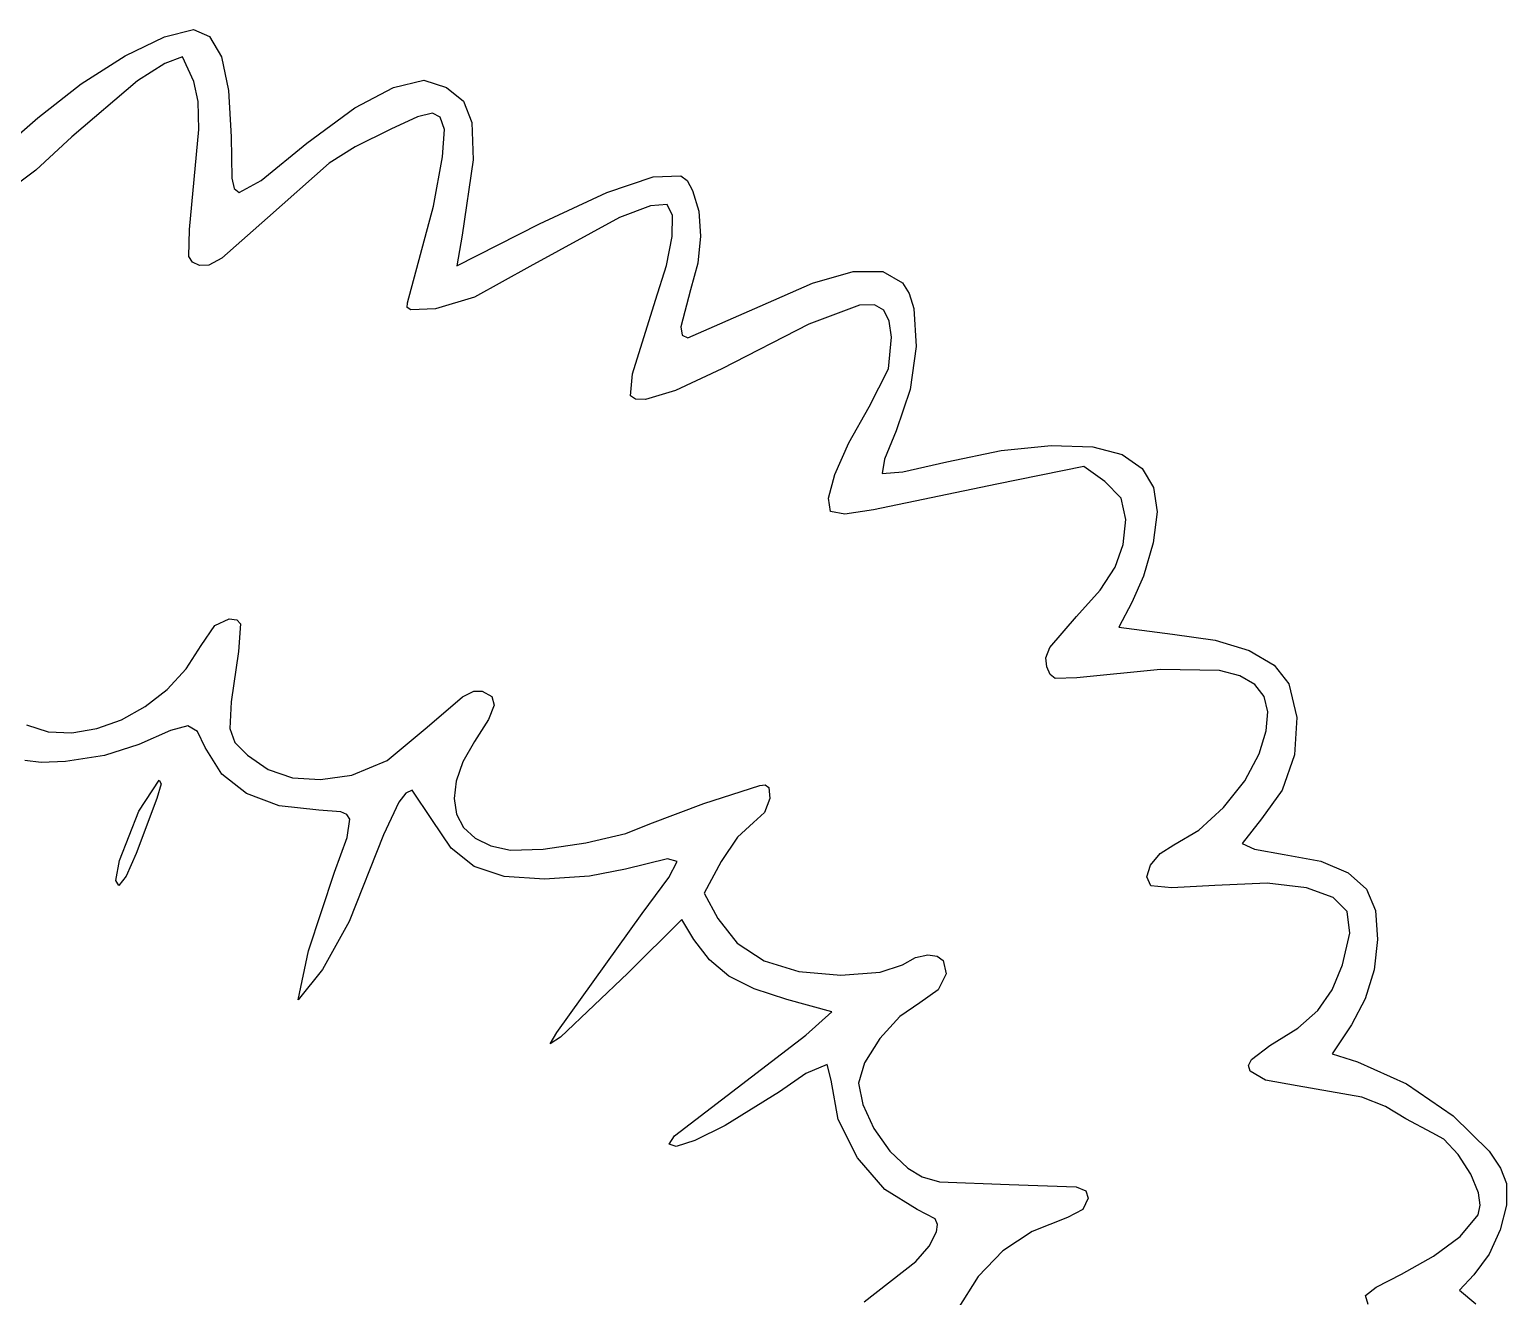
# Model space of a CAD drawing. Extents: x 2 to 201, y 47 to 241.
# Drawn here: x 134.3 to 195.1, y 186 to 238.2 of the extents above; entities that cross this region are included whole.
import ezdxf

# ---------------------------------------------------------------- set-up
doc = ezdxf.new("R2010")
doc.units = 0

msp = doc.modelspace()

# ---------------------------------------------------------------- linework, layer by layer
at = {"layer": 'Layer 1'}
for p, q in [((138.227609, 237.137679), (139.84878, 237.929587)), ((139.84878, 237.929587), (141.038464, 238.223171)), ((141.038464, 238.223171), (141.706197, 237.93911)), ((141.706197, 237.93911), (142.192097, 237.097577)), ((136.410084, 235.980707), (138.227609, 237.137679)), ((139.860023, 236.826956), (138.740689, 236.107069)), ((140.595432, 237.094282), (139.860023, 236.826956)), ((141.060195, 236.081361), (140.595432, 237.094282)), ((142.192097, 237.097577), (142.490535, 235.714549)), ((138.740689, 236.107069), (136.032886, 233.802168)), ((141.228932, 235.262009), (141.060195, 236.081361)), ((149.274273, 235.836878), (150.533633, 236.139461)), ((150.533633, 236.139461), (151.463302, 235.840225)), ((134.631343, 234.591936), (136.410084, 235.980707)), ((142.490535, 235.714549), (142.595879, 233.806001)), ((147.691532, 235.002595), (149.274273, 235.836878)), ((151.463302, 235.840225), (152.165365, 235.270973)), ((141.259173, 234.104497), (141.228932, 235.262009)), ((145.717314, 233.547048), (147.691532, 235.002595)), ((150.888327, 234.785507), (150.268292, 234.62169)), ((151.203683, 234.614544), (150.888327, 234.785507)), ((152.165365, 235.270973), (152.504673, 234.391056)), ((132.303009, 232.569323), (134.631343, 234.591936)), ((150.268292, 234.62169), (149.17383, 234.124387)), ((151.38411, 234.107502), (151.203683, 234.614544)), ((152.504673, 234.391056), (152.567461, 232.855606)), ((136.032886, 233.802168), (134.548072, 232.430332)), ((140.88121, 229.994449), (141.259173, 234.104497)), ((142.595879, 233.806001), (142.622867, 232.10375)), ((149.17383, 234.124387), (147.707132, 233.392774)), ((151.300555, 232.978369), (151.38411, 234.107502)), ((143.836523, 232.003066), (145.717314, 233.547048)), ((147.707132, 233.392774), (146.626447, 232.723417)), ((150.920412, 230.953819), (151.300555, 232.978369)), ((134.548072, 232.430332), (133.336302, 231.529478)), ((146.626447, 232.723417), (144.097161, 230.474328)), ((152.567461, 232.855606), (152.102394, 229.756504)), ((142.622867, 232.10375), (142.716247, 231.671001)), ((142.920728, 231.512369), (143.836523, 232.003066)), ((158.068191, 231.507236), (159.975293, 232.152625)), ((159.975293, 232.152625), (161.117242, 232.203146)), ((161.117242, 232.203146), (161.379826, 232.004316)), ((161.379826, 232.004316), (161.598071, 231.601306)), ((142.716247, 231.671001), (142.920728, 231.512369)), ((155.28682, 230.223989), (158.068191, 231.507236)), ((161.598071, 231.601306), (161.850385, 230.73826)), ((149.856977, 226.962916), (150.920412, 230.953819)), ((159.863222, 230.967688), (158.581253, 230.476678)), ((160.545749, 231.013821), (159.863222, 230.967688)), ((160.771876, 230.562231), (160.545749, 231.013821)), ((160.761003, 229.696553), (160.771876, 230.562231)), ((161.850385, 230.73826), (161.919226, 229.714298)), ((140.849746, 228.877067), (140.88121, 229.994449)), ((144.097161, 230.474328), (142.205436, 228.804375)), ((151.882853, 228.486504), (155.28682, 230.223989)), ((158.581253, 230.476678), (154.895717, 228.465264)), ((152.102394, 229.756504), (151.882853, 228.486504)), ((160.523758, 228.504902), (160.761003, 229.696553)), ((161.919226, 229.714298), (161.806224, 228.608196)), ((140.999657, 228.63884), (140.849746, 228.877067)), ((142.205436, 228.804375), (141.670909, 228.512995)), ((141.291335, 228.500088), (140.999657, 228.63884)), ((141.670909, 228.512995), (141.291335, 228.500088)), ((154.895717, 228.465264), (152.612574, 227.200368)), ((160.070769, 227.075393), (160.523758, 228.504902)), ((161.806224, 228.608196), (161.513009, 227.498727)), ((166.534858, 227.785072), (168.206191, 228.257317)), ((168.206191, 228.257317), (169.43076, 228.258903)), ((169.43076, 228.258903), (170.248013, 227.796288)), ((161.513009, 227.498727), (161.109851, 225.975509)), ((164.377311, 226.835713), (166.534858, 227.785072)), ((170.248013, 227.796288), (170.521946, 227.348929)), ((149.841156, 226.774893), (149.856977, 226.962916)), ((152.612574, 227.200368), (151.012311, 226.71521)), ((159.12682, 224.041504), (160.070769, 227.075393)), ((169.082289, 226.882674), (168.472232, 226.866143)), ((169.470611, 226.66381), (169.082289, 226.882674)), ((170.521946, 227.348929), (170.705059, 226.738212)), ((150.00005, 226.677021), (149.841156, 226.774893)), ((151.012311, 226.71521), (150.00005, 226.677021)), ((161.402378, 225.523171), (164.377311, 226.835713)), ((168.472232, 226.866143), (166.38297, 226.088923)), ((169.688182, 226.219042), (169.470611, 226.66381)), ((170.705059, 226.738212), (170.805158, 225.173528)), ((161.109851, 225.975509), (161.170026, 225.631062)), ((166.38297, 226.088923), (162.794947, 224.256208)), ((169.785987, 225.557865), (169.688182, 226.219042)), ((161.170026, 225.631062), (161.402378, 225.523171)), ((169.663157, 224.24494), (169.785987, 225.557865)), ((170.805158, 225.173528), (170.560976, 223.395886)), ((159.044598, 223.132657), (159.12682, 224.041504)), ((162.794947, 224.256208), (160.888801, 223.357125)), ((168.862612, 222.683143), (169.663157, 224.24494)), ((160.888801, 223.357125), (159.65785, 222.983171)), ((170.560976, 223.395886), (169.985179, 221.698939)), ((159.242632, 223.006155), (159.044598, 223.132657)), ((159.65785, 222.983171), (159.242632, 223.006155)), ((168.031037, 221.201211), (168.862612, 222.683143)), ((169.985179, 221.698939), (169.502643, 220.526648)), ((167.457989, 219.903487), (168.031037, 221.201211)), ((172.07289, 220.421685), (174.306306, 220.88182)), ((174.306306, 220.88182), (176.365952, 221.090071)), ((176.365952, 221.090071), (178.083455, 221.039413)), ((178.083455, 221.039413), (179.290441, 220.722822)), ((169.502643, 220.526648), (169.399201, 219.941809)), ((170.253276, 220.014089), (172.07289, 220.421685)), ((177.70613, 220.224059), (174.125125, 219.504858)), ((178.570125, 219.60884), (177.70613, 220.224059)), ((179.290441, 220.722822), (180.106937, 220.140807)), ((167.190899, 218.918828), (167.457989, 219.903487)), ((169.399201, 219.941809), (170.253276, 220.014089)), ((179.253731, 218.923686), (178.570125, 219.60884)), ((180.106937, 220.140807), (180.582539, 219.36806)), ((174.125125, 219.504858), (169.046565, 218.444984)), ((180.582539, 219.36806), (180.731772, 218.36326)), ((167.277201, 218.376096), (167.190899, 218.918828)), ((167.8672, 218.263304), (167.277201, 218.376096)), ((169.046565, 218.444984), (167.8672, 218.263304)), ((179.43412, 218.043438), (179.253731, 218.923686)), ((180.731772, 218.36326), (180.569162, 217.085088)), ((179.33547, 217.018213), (179.43412, 218.043438)), ((179.002673, 216.084411), (179.33547, 217.018213)), ((180.569162, 217.085088), (180.166854, 215.710149)), ((178.380465, 215.132944), (179.002673, 216.084411)), ((180.166854, 215.710149), (179.686991, 214.624305)), ((177.413579, 214.054721), (178.380465, 215.132944)), ((179.686991, 214.624305), (179.151898, 213.606298)), ((141.352239, 212.858672), (141.919195, 213.68584)), ((141.919195, 213.68584), (142.505455, 213.95206)), ((142.505455, 213.95206), (142.82534, 213.916787)), ((142.82534, 213.916787), (142.978855, 213.746286)), ((142.978855, 213.746286), (142.901413, 212.611504)), ((176.310231, 212.768536), (177.413579, 214.054721)), ((179.151898, 213.606298), (181.362234, 213.316772)), ((181.362234, 213.316772), (183.112353, 213.083306)), ((183.112353, 213.083306), (184.519225, 212.655345)), ((140.73672, 211.892705), (141.352239, 212.858672)), ((142.901413, 212.611504), (142.600127, 210.533718)), ((176.150103, 212.352912), (176.310231, 212.768536)), ((176.187154, 211.980978), (176.150103, 212.352912)), ((184.519225, 212.655345), (185.545007, 212.048981)), ((139.958859, 211.048784), (140.73672, 211.892705)), ((176.325946, 211.661077), (176.187154, 211.980978)), ((180.867527, 211.872472), (177.415808, 211.530404)), ((183.2926, 211.825908), (180.867527, 211.872472)), ((184.139871, 211.60846), (183.2926, 211.825908)), ((185.545007, 212.048981), (186.151856, 211.280307)), ((176.530812, 211.496281), (176.325946, 211.661077)), ((177.415808, 211.530404), (176.530812, 211.496281)), ((184.75064, 211.255582), (184.139871, 211.60846)), ((185.130165, 210.762785), (184.75064, 211.255582)), ((186.151856, 211.280307), (186.487349, 209.887555)), ((139.059343, 210.345429), (139.958859, 211.048784)), ((142.600127, 210.533718), (142.534112, 209.441063)), ((150.662835, 209.495641), (152.123582, 210.749276)), ((152.123582, 210.749276), (152.582916, 210.977099)), ((152.582916, 210.977099), (152.926934, 210.981838)), ((152.926934, 210.981838), (153.328311, 210.76293)), ((153.328311, 210.76293), (153.419045, 210.399955)), ((185.283702, 210.125581), (185.130165, 210.762785)), ((138.07886, 209.801159), (139.059343, 210.345429)), ((153.419045, 210.399955), (153.186459, 209.807499)), ((185.216508, 209.339481), (185.283702, 210.125581)), ((186.487349, 209.887555), (186.38301, 208.35416)), ((134.161019, 209.585354), (135.05849, 209.308073)), ((135.05849, 209.308073), (136.037745, 209.263961)), ((136.037745, 209.263961), (137.058098, 209.434496)), ((137.058098, 209.434496), (138.07886, 209.801159)), ((140.096003, 209.361075), (138.79412, 208.777431)), ((140.815749, 209.543546), (140.096003, 209.361075)), ((141.206692, 209.314138), (140.815749, 209.543546)), ((141.522165, 208.662146), (141.206692, 209.314138)), ((142.534112, 209.441063), (142.743469, 208.867319)), ((149.013588, 208.114455), (150.662835, 209.495641)), ((153.186459, 209.807499), (152.617873, 208.900147)), ((184.933841, 208.399995), (185.216508, 209.339481)), ((138.79412, 208.777431), (137.382522, 208.326914)), ((142.212276, 207.562771), (141.522165, 208.662146)), ((142.743469, 208.867319), (143.268302, 208.346269)), ((152.617873, 208.900147), (152.138605, 208.063207)), ((134.763992, 208.03284), (134.096524, 208.122365)), ((135.772085, 208.073758), (134.763992, 208.03284)), ((137.382522, 208.326914), (135.772085, 208.073758)), ((143.268302, 208.346269), (144.123526, 207.745178)), ((147.569171, 207.520427), (149.013588, 208.114455)), ((152.138605, 208.063207), (151.858965, 207.276291)), ((184.33606, 207.283782), (184.933841, 208.399995)), ((186.38301, 208.35416), (185.882282, 206.894997)), ((143.23259, 206.758843), (142.212276, 207.562771)), ((144.123526, 207.745178), (145.122403, 207.407752)), ((146.269447, 207.333124), (147.569171, 207.520427)), ((138.797549, 206.037546), (139.626732, 207.311145)), ((139.713844, 207.159207), (139.535377, 206.554183)), ((139.626732, 207.311145), (139.713844, 207.159207)), ((145.122403, 207.407752), (146.269447, 207.333124)), ((150.047506, 206.896504), (149.788959, 206.771485)), ((150.863184, 205.69706), (150.047506, 206.896504)), ((151.858965, 207.276291), (151.774039, 206.554212)), ((162.061931, 206.34778), (164.368393, 207.089389)), ((164.368393, 207.089389), (164.591754, 207.11589)), ((164.591754, 207.11589), (164.730536, 207.012602)), ((164.730536, 207.012602), (164.777354, 206.552012)), ((183.457547, 206.185301), (184.33606, 207.283782)), ((185.882282, 206.894997), (185.028611, 205.724941)), ((139.535377, 206.554183), (138.675418, 204.285949)), ((144.567764, 206.258858), (143.23259, 206.758843)), ((146.202454, 206.071309), (144.567764, 206.258858)), ((149.496869, 206.410063), (148.864741, 205.059836)), ((149.788959, 206.771485), (149.496869, 206.410063)), ((151.774039, 206.554212), (151.878916, 205.911788)), ((159.841548, 205.518089), (162.061931, 206.34778)), ((164.777354, 206.552012), (164.554836, 205.978323)), ((138.00181, 204.003727), (138.797549, 206.037546)), ((147.104438, 206.006886), (146.202454, 206.071309)), ((147.35292, 205.899833), (147.104438, 206.006886)), ((147.475555, 205.70665), (147.35292, 205.899833)), ((147.370754, 204.953182), (147.475555, 205.70665)), ((151.654126, 204.513667), (150.863184, 205.69706)), ((151.878916, 205.911788), (152.168684, 205.363832)), ((164.554836, 205.978323), (164.108974, 205.56224)), ((182.439033, 205.255048), (183.457547, 206.185301)), ((185.028611, 205.724941), (184.231898, 204.706813)), ((148.864741, 205.059836), (147.456727, 201.48631)), ((152.168684, 205.363832), (152.638431, 204.92516)), ((157.205963, 204.732039), (158.850073, 205.114357)), ((158.850073, 205.114357), (159.841548, 205.518089)), ((164.108974, 205.56224), (163.447216, 204.970123)), ((181.421247, 204.643519), (182.439033, 205.255048)), ((146.844989, 203.52906), (147.370754, 204.953182)), ((152.604284, 203.753411), (151.654126, 204.513667)), ((152.638431, 204.92516), (153.283244, 204.610587)), ((153.283244, 204.610587), (154.098213, 204.434928)), ((154.098213, 204.434928), (155.443812, 204.471955)), ((155.443812, 204.471955), (157.205963, 204.732039)), ((163.447216, 204.970123), (162.768418, 203.962155)), ((180.850168, 204.285098), (181.421247, 204.643519)), ((184.231898, 204.706813), (184.740014, 204.463088)), ((184.740014, 204.463088), (185.961638, 204.256121)), ((137.848691, 203.183362), (138.00181, 204.003727)), ((138.00181, 204.003727), (138.00181, 204.003727)), ((138.675418, 204.285949), (138.26518, 203.35786)), ((160.567226, 204.074282), (158.831898, 203.650949)), ((160.959363, 203.964874), (160.567226, 204.074282)), ((160.621441, 203.298171), (160.959363, 203.964874)), ((162.768418, 203.962155), (162.077454, 202.658051)), ((180.310497, 203.334269), (180.459497, 203.812703)), ((180.459497, 203.812703), (180.850168, 204.285098)), ((185.961638, 204.256121), (187.470744, 203.978756)), ((187.470744, 203.978756), (188.598684, 203.501217)), ((137.963043, 202.979202), (137.848691, 203.183362)), ((138.26518, 203.35786), (137.963043, 202.979202)), ((145.779328, 200.277154), (146.844989, 203.52906)), ((153.842541, 203.347619), (152.604284, 203.753411)), ((155.497781, 203.227615), (153.842541, 203.347619)), ((157.357869, 203.351831), (155.497781, 203.227615)), ((158.831898, 203.650949), (157.357869, 203.351831)), ((159.521, 201.816504), (160.621441, 203.298171)), ((180.464429, 202.957732), (180.310497, 203.334269)), ((188.598684, 203.501217), (189.34766, 202.822149)), ((162.077454, 202.658051), (162.641898, 201.620205)), ((181.338383, 202.876021), (180.464429, 202.957732)), ((183.103009, 202.978769), (181.338383, 202.876021)), ((185.254121, 203.074667), (183.103009, 202.978769)), ((186.876828, 202.875856), (185.254121, 203.074667)), ((187.97437, 202.482147), (186.876828, 202.875856)), ((189.34766, 202.822149), (189.719879, 201.940194)), ((188.552424, 201.899152), (187.97437, 202.482147)), ((189.719879, 201.940194), (189.810142, 200.745274)), ((147.456727, 201.48631), (146.35364, 199.511023)), ((156.013006, 196.923189), (159.521, 201.816504)), ((161.154982, 201.576226), (158.935107, 199.362735)), ((161.654939, 200.75411), (161.154982, 201.576226)), ((162.641898, 201.620205), (163.437339, 200.597785)), ((188.664536, 201.012888), (188.552424, 201.899152)), ((162.291895, 199.910336), (161.654939, 200.75411)), ((188.364252, 199.709371), (188.664536, 201.012888)), ((189.810142, 200.745274), (189.663498, 199.505288)), ((145.359484, 198.261532), (145.779328, 200.277154)), ((163.437339, 200.597785), (164.549904, 199.865493)), ((170.777264, 200.001453), (171.286957, 200.123171)), ((171.286957, 200.123171), (171.66548, 200.059737)), ((146.35364, 199.511023), (145.359484, 198.261532)), ((163.095531, 199.245651), (162.291895, 199.910336)), ((164.549904, 199.865493), (165.971925, 199.426876)), ((169.327591, 199.397583), (170.245303, 199.708812)), ((170.245303, 199.708812), (170.777264, 200.001453)), ((171.66548, 200.059737), (171.914781, 199.888006)), ((171.914781, 199.888006), (172.044297, 199.331073)), ((187.940906, 198.671946), (188.364252, 199.709371)), ((189.663498, 199.505288), (189.297746, 198.304995)), ((158.935107, 199.362735), (156.154117, 196.731207)), ((164.135118, 198.715143), (163.095531, 199.245651)), ((165.971925, 199.426876), (167.695736, 199.285479)), ((167.695736, 199.285479), (169.327591, 199.397583)), ((172.044297, 199.331073), (171.712649, 198.675214)), ((165.479925, 198.273899), (164.135118, 198.715143)), ((171.712649, 198.675214), (170.956983, 198.143272)), ((187.352955, 197.82911), (187.940906, 198.671946)), ((189.297746, 198.304995), (188.73069, 197.229151)), ((167.335621, 197.771588), (165.479925, 198.273899)), ((166.258773, 196.808756), (167.335621, 197.771588)), ((170.956983, 198.143272), (170.132226, 197.576411)), ((186.523455, 197.095275), (187.352955, 197.82911)), ((170.132226, 197.576411), (169.310425, 196.672258)), ((185.375463, 196.384853), (186.523455, 197.095275)), ((188.73069, 197.229151), (187.933355, 196.041967)), ((155.731285, 196.458092), (156.013006, 196.923189)), ((156.154117, 196.731207), (155.731285, 196.458092)), ((163.017141, 194.325042), (166.258773, 196.808756)), ((169.310425, 196.672258), (168.67952, 195.676597)), ((184.612992, 195.811721), (185.375463, 196.384853)), ((187.933355, 196.041967), (188.975405, 195.71705)), ((167.138912, 195.607615), (166.265233, 195.231215)), ((167.298565, 194.952335), (167.138912, 195.607615)), ((168.67952, 195.676597), (168.427454, 194.835218)), ((184.496764, 195.557482), (184.612992, 195.811721)), ((184.554774, 195.328424), (184.496764, 195.557482)), ((185.186209, 194.956743), (184.554774, 195.328424)), ((188.975405, 195.71705), (191.003352, 194.807575)), ((166.265233, 195.231215), (165.181898, 194.482057)), ((167.593862, 193.330109), (167.298565, 194.952335)), ((168.427454, 194.835218), (168.602751, 193.956412)), ((186.492696, 194.718457), (185.186209, 194.956743)), ((189.162274, 194.249916), (186.492696, 194.718457)), ((191.003352, 194.807575), (192.919823, 193.488963)), ((160.847854, 192.667842), (163.017141, 194.325042)), ((165.181898, 194.482057), (162.941237, 193.093002)), ((190.13194, 193.874741), (189.162274, 194.249916)), ((168.602751, 193.956412), (169.064891, 192.969225)), ((190.977122, 193.369864), (190.13194, 193.874741)), ((192.919823, 193.488963), (194.398054, 192.028701)), ((162.941237, 193.093002), (161.684024, 192.477309)), ((168.382097, 191.756685), (167.593862, 193.330109)), ((169.064891, 192.969225), (169.718246, 192.038104)), ((192.054336, 192.785393), (190.977122, 193.369864)), ((160.63135, 192.322781), (160.847854, 192.667842)), ((160.914529, 192.220949), (160.63135, 192.322781)), ((161.684024, 192.477309), (160.914529, 192.220949)), ((192.538354, 192.526247), (192.054336, 192.785393)), ((193.125641, 191.888867), (192.538354, 192.526247)), ((169.516782, 190.451364), (168.382097, 191.756685)), ((169.718246, 192.038104), (170.467187, 191.327492)), ((193.653794, 191.083341), (193.125641, 191.888867)), ((194.398054, 192.028701), (194.870717, 191.329041)), ((170.467187, 191.327492), (171.058221, 190.97271)), ((193.960409, 190.319756), (193.653794, 191.083341)), ((194.870717, 191.329041), (195.111283, 190.694276)), ((170.851432, 189.633448), (169.516782, 190.451364)), ((171.058221, 190.97271), (171.763941, 190.772424)), ((171.763941, 190.772424), (174.636343, 190.655245)), ((174.636343, 190.655245), (177.388785, 190.561133)), ((177.388785, 190.561133), (177.798404, 190.396049)), ((177.798404, 190.396049), (177.881898, 190.097596)), ((195.111283, 190.694276), (195.114872, 189.802718)), ((177.881898, 190.097596), (177.66876, 189.626725)), ((193.955388, 189.411909), (194.028824, 189.81246)), ((194.028824, 189.81246), (193.960409, 190.319756)), ((195.114872, 189.802718), (194.861484, 188.791868)), ((171.593172, 189.240063), (170.851432, 189.633448)), ((171.685604, 189.010118), (171.593172, 189.240063)), ((177.035231, 189.30042), (175.586983, 188.72731)), ((177.66876, 189.626725), (177.035231, 189.30042)), ((193.214044, 188.524814), (193.955388, 189.411909)), ((171.343496, 188.123855), (171.635841, 188.706698)), ((171.635841, 188.706698), (171.685604, 189.010118)), ((175.586983, 188.72731), (174.376522, 187.92843)), ((194.861484, 188.791868), (194.398308, 187.793998)), ((170.786944, 187.486517), (171.343496, 188.123855)), ((192.115765, 187.705147), (193.214044, 188.524814)), ((168.659581, 185.834474), (170.786944, 187.486517)), ((174.376522, 187.92843), (173.358645, 186.866026)), ((190.793565, 186.972344), (192.115765, 187.705147)), ((194.398308, 187.793998), (193.772533, 186.941378)), ((173.358645, 186.866026), (172.488152, 185.502344)), ((189.748408, 186.435267), (190.793565, 186.972344)), ((193.772533, 186.941378), (193.180121, 186.310772)), ((189.316216, 186.086174), (189.748408, 186.435267)), ((193.180121, 186.310772), (193.856579, 185.747474)), ((189.421716, 185.716051), (189.316216, 186.086174))]:
    msp.add_line(p, q, dxfattribs=at)

doc.saveas('drawing.dxf')
